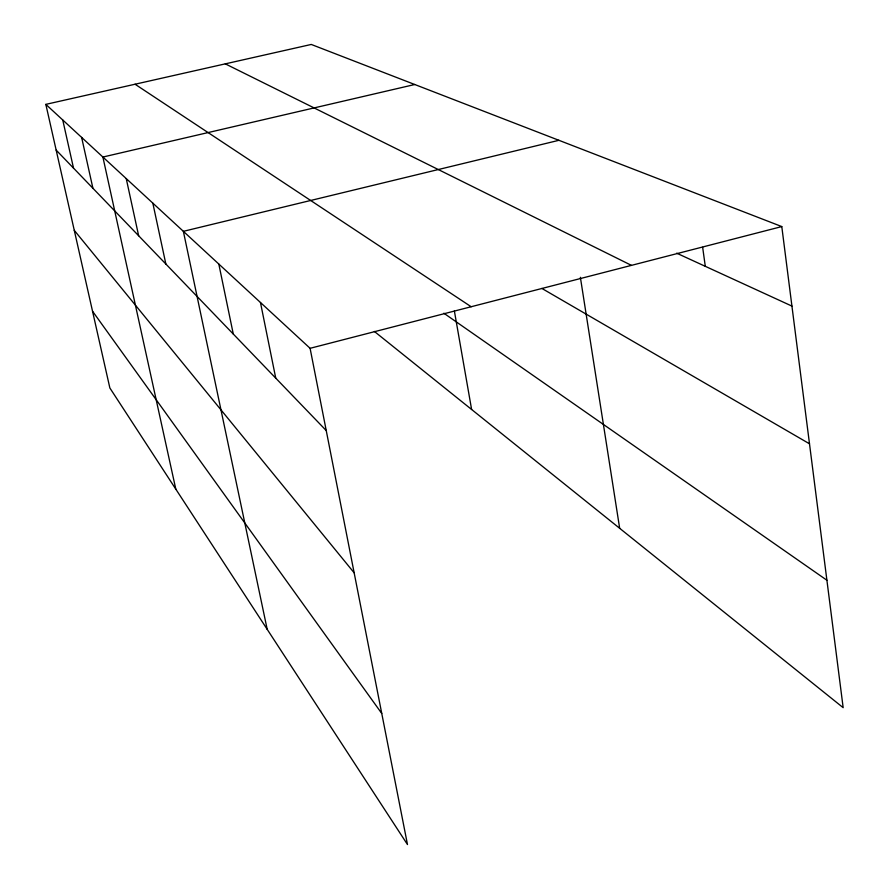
<?xml version="1.0" encoding="UTF-8"?>
<svg xmlns="http://www.w3.org/2000/svg" width="889" height="889" viewBox="0 0 889 889"><rect width="100%" height="100%" fill="white"/><g stroke="black" fill="none" stroke-linecap="round" stroke-linejoin="round"><path stroke-width="1.33" d="M781.787 226.573L311.261 44.45L45.839 104.369L310.094 348.31L781.787 226.573L843.161 707.666L374.358 331.43M558.914 140.306L183.367 231.329L267.2 629.356M414.752 84.511L102.891 157.042L175.8 489.128M676.662 253.176L791.932 306.094M225.295 63.852L631.457 265.378M541.868 288.425L809.501 443.8M135.072 84.233L471.17 306.738M443.855 313.217L826.903 580.239M56.163 150.097L326.241 430.576M74.276 230.351L354.155 572.816M92.523 311.206L381.748 713.445M45.839 104.369L109.858 387.971L407.484 844.55L310.094 348.31M62.741 119.971L73.52 168.132M81.632 137.417L92.912 188.268M126.238 178.6L138.651 235.763M152.83 203.137L165.854 264.022M218.816 264.055L233.285 334.042M260.466 302.504L275.746 378.136M454.379 311.006L471.615 409.485M580.373 277.301L619.666 528.31M702.654 247.309L705.288 266.311"/></g></svg>
